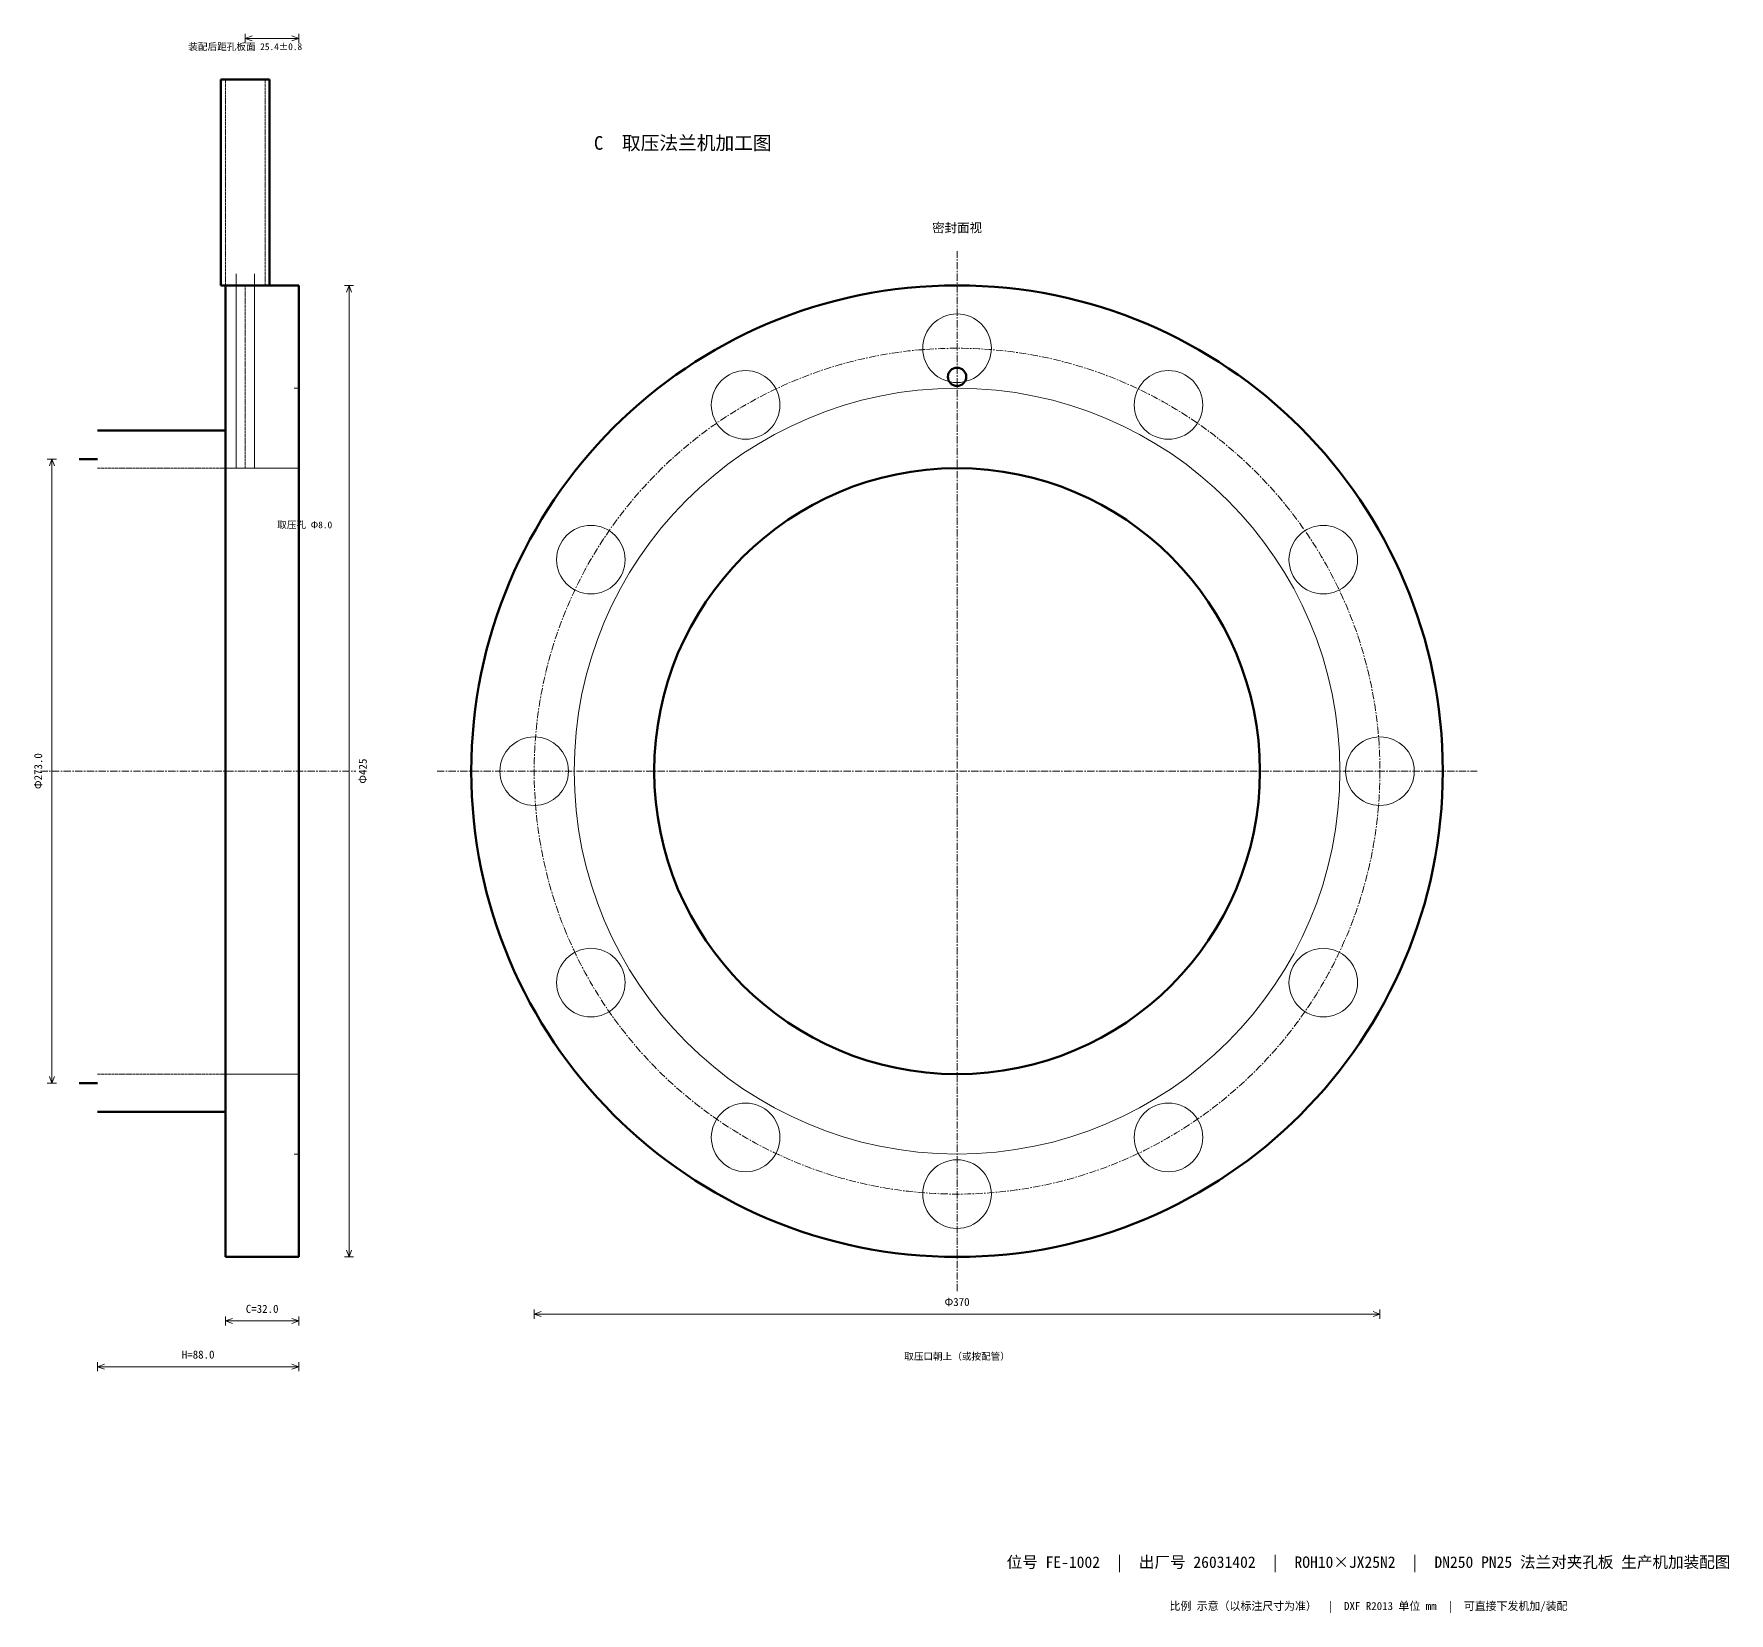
# Model space of a CAD drawing. Header units: millimetres. Extents: x -84 to 1104, y -1018 to 360.
# Drawn here: x -84 to 658, y -1018 to -328 of the extents above; entities that cross this region are included whole.
import ezdxf
from ezdxf.enums import TextEntityAlignment as Align

# ---------------------------------------------------------------- set-up
doc = ezdxf.new("R2010")
doc.units = ezdxf.units.MM
doc.linetypes.add('CENTER', pattern=[5.08, 3.175, -0.635, 0.635, -0.635])
doc.linetypes.add('DASHED', pattern=[1.524, 1.27, -0.254])
for name, color, linetype, lineweight in [('中心线', 1, 'CENTER', 18), ('文字', 7, 'Continuous', 18), ('标注', 3, 'Continuous', 18), ('细实线', 7, 'Continuous', 18), ('虚线', 7, 'DASHED', 18), ('轮廓', 7, 'Continuous', 50)]:
    doc.layers.add(name, color=color, linetype=linetype, lineweight=lineweight)
doc.styles.add('CN', font='simhei.ttf')

msp = doc.modelspace()

# ---------------------------------------------------------------- linework, layer by layer
at = {"layer": '中心线', "linetype": 'CENTER', "lineweight": 18}
for p, q in [((320, -877.5), (320, -422.5)), ((-81, -650), (57, -650)), ((92.5, -650), (547.5, -650))]:
    msp.add_line(p, q, dxfattribs=at)
msp.add_circle((320, -650), 185, dxfattribs=at)
at = {"layer": '标注', "lineweight": 18}
for p, q in [((8.6, -331.5), (8.6, -327.5)), ((8.6, -329.5), (11.6, -328.4)), ((8.6, -329.5), (32, -329.5)), ((8.6, -329.5), (11.6, -330.6)), ((32, -329.5), (29, -328.4)), ((32, -329.5), (29, -330.6)), ((32, -331.5), (32, -327.5)), ((52, -437.5), (56, -437.5)), ((54, -437.5), (52.9, -440.5)), ((54, -862.5), (54, -437.5)), ((54, -437.5), (55.1, -440.5)), ((-78, -513.5), (-74, -513.5)), ((-76, -513.5), (-77.1, -516.5)), ((-76, -786.5), (-76, -513.5)), ((-76, -513.5), (-74.9, -516.5)), ((-76, -786.5), (-77.1, -783.5)), ((-76, -786.5), (-74.9, -783.5)), ((-78, -786.5), (-74, -786.5)), ((54, -862.5), (52.9, -859.5)), ((54, -862.5), (55.1, -859.5)), ((52, -862.5), (56, -862.5)), ((0, -892.5), (0, -888.5)), ((0, -890.5), (3, -889.4)), ((32, -890.5), (29, -889.4)), ((32, -892.5), (32, -888.5)), ((135, -889.5), (135, -885.5)), ((135, -887.5), (138, -886.4)), ((135, -887.5), (505, -887.5)), ((135, -887.5), (138, -888.6)), ((505, -887.5), (502, -886.4)), ((505, -887.5), (502, -888.6)), ((505, -889.5), (505, -885.5)), ((0, -890.5), (32, -890.5)), ((0, -890.5), (3, -891.6)), ((32, -890.5), (29, -891.6)), ((-56, -912.5), (-56, -908.5)), ((-56, -910.5), (-53, -909.4)), ((-56, -910.5), (32, -910.5)), ((-56, -910.5), (-53, -911.6)), ((32, -910.5), (29, -909.4)), ((32, -910.5), (29, -911.6)), ((32, -912.5), (32, -908.5))]:
    msp.add_line(p, q, dxfattribs=at)
at = {"layer": '细实线', "lineweight": 18}
for p, q in [((4.6, -517.5), (4.6, -432.5)), ((12.6, -517.5), (12.6, -432.5)), ((30, -482.5), (32, -482.5)), ((0, -517.5), (32, -517.5)), ((0, -782.5), (32, -782.5)), ((30, -817.5), (32, -817.5))]:
    msp.add_line(p, q, dxfattribs=at)
for centre, radius in [((320, -465), 15), ((227.5, -489.79), 15), ((412.5, -489.79), 15), ((320, -650), 167.5), ((159.79, -557.5), 15), ((480.21, -557.5), 15), ((135, -650), 15), ((505, -650), 15), ((159.79, -742.5), 15), ((480.21, -742.5), 15), ((227.5, -810.21), 15), ((412.5, -810.21), 15), ((320, -835), 15)]:
    msp.add_circle(centre, radius, dxfattribs=at)
at = {"layer": '虚线', "linetype": 'DASHED', "lineweight": 18}
for p, q in [((-0.05, -437.5), (-0.05, -347.5)), ((17.25, -437.5), (17.25, -347.5)), ((8.6, -517.5), (8.6, -437.5)), ((-56, -517.5), (0, -517.5)), ((-56, -782.5), (0, -782.5))]:
    msp.add_line(p, q, dxfattribs=at)
at = {"layer": '轮廓', "lineweight": 50}
for p, q in [((19.25, -347.5), (-2.05, -347.5)), ((-2.05, -347.5), (-2.05, -437.5)), ((19.25, -437.5), (19.25, -347.5)), ((-2.05, -437.5), (19.25, -437.5)), ((32, -437.5), (0, -437.5)), ((0, -437.5), (0, -862.5)), ((32, -862.5), (32, -437.5)), ((-56, -501), (0, -501)), ((-56, -513.5), (-64, -513.5)), ((-56, -786.5), (-64, -786.5)), ((-56, -799), (0, -799)), ((0, -862.5), (32, -862.5))]:
    msp.add_line(p, q, dxfattribs=at)
for centre, radius in [((320, -650), 212.5), ((320, -477.5), 4), ((320, -650), 132.5)]:
    msp.add_circle(centre, radius, dxfattribs=at)

# ---------------------------------------------------------------- texts
at = {"layer": '文字', "style": 'CN'}
for s, height, p in [('装配后距孔板面 25.4±0.8', 3, (8.6, -335.5)), ('C  取压法兰机加工图', 6, (200, -380)), ('密封面视', 4, (320, -415.5)), ('Φ370', 3.5, (320, -885)), ('C=32.0', 3.5, (16, -888)), ('H=88.0', 3.5, (-12, -908)), ('位号 FE-1002  |  出厂号 26031402  |  ROH10×JX25N2  |  DN250 PN25 法兰对夹孔板 生产机加装配图', 5, (500, -1000)), ('比例 示意（以标注尺寸为准）  |  DXF R2013 单位 mm  |  可直接下发机加/装配', 3.5, (500, -1018))]:
    msp.add_text(s, height=height, dxfattribs=at).set_placement(p, align=Align.BOTTOM_CENTER)
msp.add_text('取压孔 Φ8.0', height=3, dxfattribs=at).set_placement((22.6, -543.75))
for s, p in [('Φ273.0', (-82, -650)), ('Φ425', (60, -650))]:
    msp.add_text(s, height=3.5, rotation=90, dxfattribs=at).set_placement(p, align=Align.MIDDLE_CENTER)
msp.add_text('取压口朝上（或按配管）', height=3, dxfattribs=at).set_placement((320, -904.5), align=Align.TOP_CENTER)

doc.saveas('drawing.dxf')
